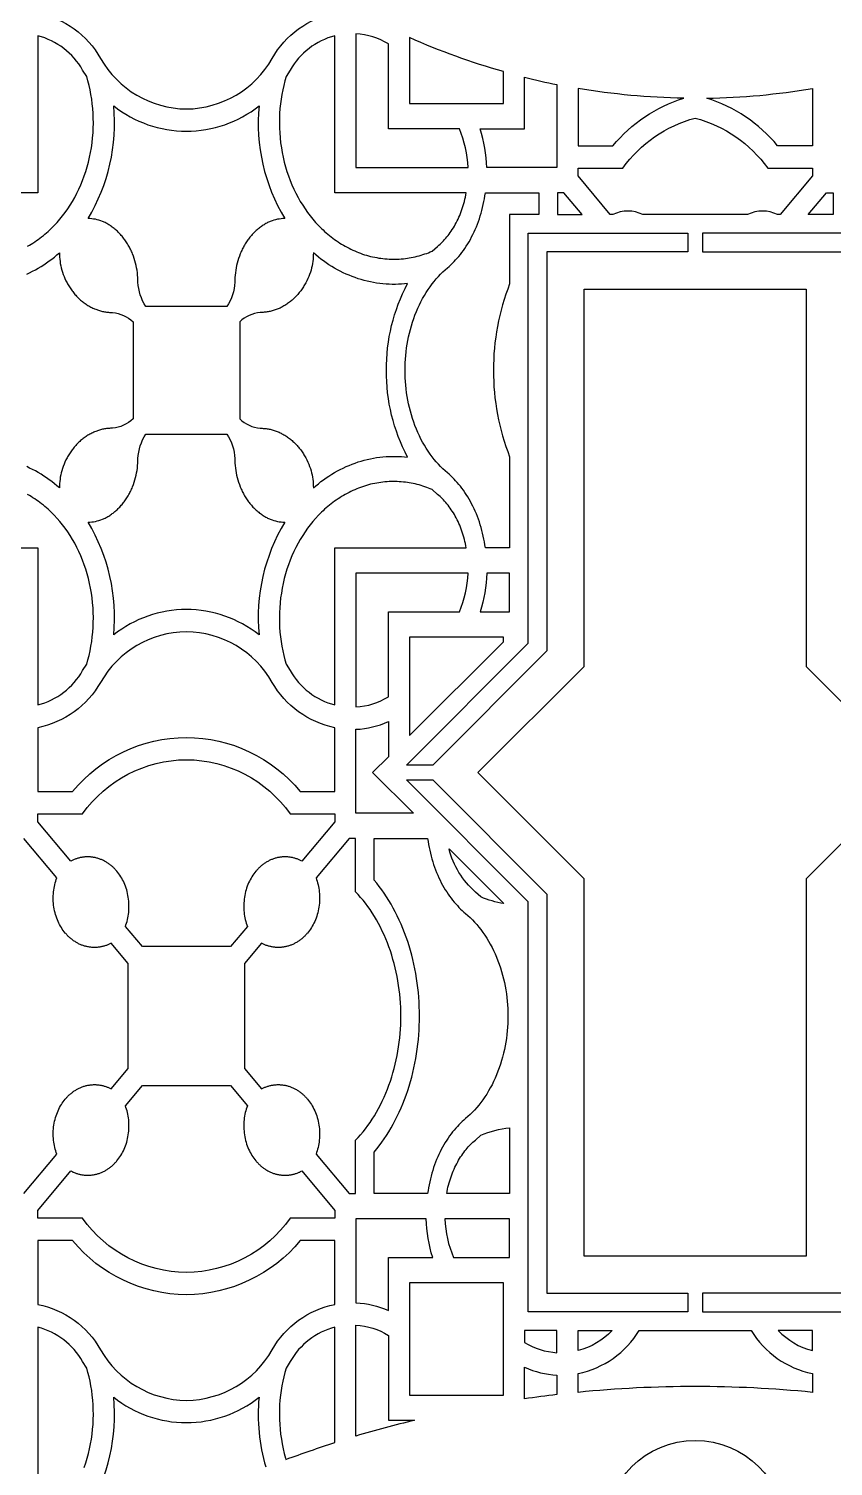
# Model space of a CAD drawing. Extents: x 59271 to 61367, y 41180 to 44085.
# Drawn here: x 59986.6 to 60211.1, y 43259.1 to 43660.1 of the extents above; entities that cross this region are included whole.
import ezdxf

# ---------------------------------------------------------------- set-up
doc = ezdxf.new("R2010")
doc.units = 0
doc.layers.get('0').update_dxf_attribs({"linetype": 'CONTINUOUS'})
doc.layers.add('LAYER_01', color=1, linetype='CONTINUOUS')

msp = doc.modelspace()

# ---------------------------------------------------------------- linework, layer by layer
for points in [[(60057.91, 43677.69, -0.183915), (60030.62, 43667.19, -0.222359), (59998.87, 43682.28), (59989.18, 43682.28), (59989.18, 43664.5, -0.215544), (60006.68, 43651.83, 0.26745), (60030.62, 43637.71, 0.26745), (60054.56, 43651.83, -0.215544), (60072.06, 43664.5), (60072.06, 43668.39, -0.021579)], [(60072.06, 43658.13, 0.200602), (60059.57, 43648.56), (60058.44, 43646.74), (60058.09, 43645.53), (60057.78, 43644.29), (60057.5, 43643.03), (60057.26, 43641.75), (60057.05, 43640.45), (60056.88, 43639.14), (60056.74, 43637.8), (60056.65, 43636.46), (60056.59, 43635.11), (60056.58, 43633.74), (60056.6, 43632.38), (60056.67, 43631.01), (60056.78, 43629.64), (60056.93, 43628.27), (60057.12, 43626.91), (60057.35, 43625.56), (60057.63, 43624.22), (60057.94, 43622.89), (60058.3, 43621.58), (60058.69, 43620.29), (60059.12, 43619.01), (60059.58, 43617.77), (60060.08, 43616.54), (60060.62, 43615.35), (60061.19, 43614.18), (60061.79, 43613.05), (60062.41, 43611.94), (60063.07, 43610.88), (60063.75, 43609.84), (60064.45, 43608.85), (60065.17, 43607.89), (60065.92, 43606.97), (60066.69, 43606.08), (60067.49, 43605.21), (60068.32, 43604.37), (60068.75, 43603.96), (60069.19, 43603.56), (60069.63, 43603.17), (60070.08, 43602.78), (60070.54, 43602.4), (60071, 43602.03), (60071.47, 43601.67), (60071.95, 43601.32), (60072.44, 43600.97), (60072.93, 43600.64), (60073.42, 43600.31), (60073.93, 43600), (60074.44, 43599.69), (60074.95, 43599.4), (60075.47, 43599.12), (60076, 43598.84), (60076.53, 43598.58), (60077.06, 43598.33), (60077.6, 43598.09), (60078.14, 43597.86), (60078.69, 43597.64), (60079.24, 43597.44), (60079.79, 43597.24), (60080.35, 43597.06), (60080.91, 43596.89), (60081.47, 43596.73), (60082.04, 43596.59), (60082.6, 43596.46), (60083.17, 43596.34), (60083.74, 43596.23), (60084.31, 43596.13), (60084.89, 43596.05), (60085.46, 43595.98), (60086.03, 43595.92), (60086.61, 43595.87), (60087.18, 43595.84), (60087.75, 43595.82), (60088.32, 43595.81), (60088.89, 43595.81), (60089.46, 43595.83), (60090.03, 43595.85), (60090.59, 43595.89), (60091.16, 43595.94), (60091.72, 43596.01), (60092.28, 43596.08), (60092.83, 43596.17), (60093.39, 43596.26), (60093.93, 43596.37), (60094.48, 43596.49), (60095.02, 43596.62), (60095.56, 43596.76), (60096.09, 43596.91), (60096.62, 43597.07), (60097.15, 43597.25), (60097.67, 43597.43), (60098.18, 43597.62), (60098.69, 43597.82), (60099.2, 43598.03), (60100.72, 43599.38), (60101.05, 43599.67), (60101.39, 43599.97), (60101.72, 43600.28), (60102.05, 43600.61), (60102.37, 43600.95), (60102.69, 43601.3), (60103.01, 43601.66), (60103.33, 43602.03), (60103.64, 43602.42), (60103.94, 43602.82), (60104.24, 43603.24), (60104.54, 43603.66), (60104.83, 43604.1), (60105.11, 43604.55), (60105.39, 43605.01), (60105.66, 43605.49), (60105.92, 43605.97), (60106.17, 43606.47), (60106.42, 43606.97), (60106.65, 43607.49), (60106.88, 43608.01), (60107.1, 43608.55), (60107.31, 43609.09), (60107.51, 43609.65), (60107.7, 43610.21), (60107.88, 43610.78), (60108.05, 43611.35), (60108.21, 43611.93), (60108.35, 43612.52), (60108.49, 43613.11), (60108.62, 43613.71), (60108.73, 43614.32), (60072.06, 43614.32)], [(60086.99, 43655.85, 0.123377), (60077.95, 43658.7), (60077.95, 43621.35), (60109.21, 43621.35, 0.090687), (60106.82, 43632.16), (60086.99, 43632.16)], [(60092.88, 43657.61), (60092.88, 43639.19), (60119.1, 43639.19), (60119.1, 43648.12, -0.035557)], [(60134.03, 43644.52), (60134.03, 43621.35), (60114.42, 43621.35, 0.067508), (60112.63, 43632.16), (60124.98, 43632.16), (60124.98, 43646.55, 0.011808)], [(60139.91, 43643.43), (60139.91, 43627.44), (60149.6, 43627.44, -0.14401), (60169.4, 43640.71, -0.037775)], [(60205.29, 43643.43), (60205.29, 43627.44), (60195.6, 43627.44, 0.14401), (60175.8, 43640.71, 0.037775)], [(60050.89, 43638.57, 0.159593), (60058.06, 43607.13, 0.091636), (60054.04, 43606.35), (60053.79, 43606.24), (60053.53, 43606.12), (60053.28, 43605.99), (60053.03, 43605.86), (60052.78, 43605.72), (60052.53, 43605.58), (60052.28, 43605.43), (60052.03, 43605.27), (60051.78, 43605.11), (60051.54, 43604.94), (60051.29, 43604.77), (60051.05, 43604.58), (60050.81, 43604.4), (60050.58, 43604.2), (60050.34, 43604), (60050.11, 43603.8), (60049.88, 43603.58), (60049.65, 43603.37), (60049.43, 43603.14), (60049.21, 43602.91), (60048.99, 43602.68), (60048.77, 43602.44), (60048.56, 43602.19), (60048.36, 43601.94), (60048.15, 43601.68), (60047.95, 43601.42), (60047.76, 43601.16), (60047.57, 43600.89), (60047.38, 43600.61), (60047.2, 43600.33), (60047.02, 43600.04), (60046.85, 43599.75), (60046.68, 43599.46), (60046.52, 43599.16), (60046.36, 43598.86), (60046.21, 43598.56), (60046.06, 43598.25), (60045.92, 43597.94), (60045.78, 43597.63), (60045.65, 43597.31), (60045.4, 43596.67), (60045.18, 43596.02), (60044.98, 43595.37), (60044.8, 43594.71), (60044.64, 43594.04), (60044.5, 43593.38), (60044.39, 43592.71), (60044.3, 43592.04), (60044.23, 43591.38), (60044.18, 43590.72), (60044.15, 43590.06), (60044.14, 43589.41, -0.12671), (60041.95, 43582.57), (60019.29, 43582.57, -0.12671), (60017.1, 43589.41), (60017.09, 43590.06), (60017.07, 43590.72), (60017.02, 43591.38), (60016.95, 43592.04), (60016.86, 43592.71), (60016.74, 43593.38), (60016.61, 43594.04), (60016.45, 43594.71), (60016.27, 43595.37), (60016.07, 43596.02), (60015.84, 43596.67), (60015.59, 43597.31), (60015.46, 43597.63), (60015.33, 43597.94), (60015.18, 43598.25), (60015.04, 43598.56), (60014.88, 43598.86), (60014.73, 43599.16), (60014.56, 43599.46), (60014.39, 43599.75), (60014.22, 43600.04), (60014.04, 43600.33), (60013.86, 43600.61), (60013.68, 43600.89), (60013.49, 43601.16), (60013.29, 43601.42), (60013.09, 43601.68), (60012.89, 43601.94), (60012.68, 43602.19), (60012.47, 43602.44), (60012.26, 43602.68), (60012.04, 43602.91), (60011.82, 43603.14), (60011.59, 43603.37), (60011.37, 43603.58), (60011.14, 43603.8), (60010.9, 43604), (60010.67, 43604.2), (60010.43, 43604.4), (60010.19, 43604.58), (60009.95, 43604.77), (60009.71, 43604.94), (60009.46, 43605.11), (60009.22, 43605.27), (60008.97, 43605.43), (60008.72, 43605.58), (60008.47, 43605.72), (60008.22, 43605.86), (60007.96, 43605.99), (60007.71, 43606.12), (60007.46, 43606.24), (60007.2, 43606.35, 0.091636), (60003.19, 43607.13, 0.159593), (60010.35, 43638.57, 0.16816), (60030.62, 43631.49, 0.16816)], [(60172.6, 43635.18, -0.173606), (60192.83, 43621.21), (60205.29, 43621.21), (60205.29, 43619.01), (60196.29, 43608.27), (60195.57, 43608.27, 0.224754), (60187.19, 43608.27), (60158.01, 43608.27, 0.224754), (60149.64, 43608.27), (60148.91, 43608.27), (60139.91, 43619.01), (60139.91, 43621.21), (60152.37, 43621.21, -0.173606)], [(60120.82, 43588.91, 0.094745), (60116.31, 43564.79, 0.094745), (60120.82, 43540.66), (60120.82, 43515.26), (60114.05, 43515.26), (60113.93, 43516.09), (60113.79, 43516.91), (60113.64, 43517.73), (60113.47, 43518.54), (60113.28, 43519.35), (60113.07, 43520.15), (60112.85, 43520.94), (60112.62, 43521.73), (60112.37, 43522.5), (60112.1, 43523.26), (60111.82, 43524.01), (60111.53, 43524.75), (60111.22, 43525.48), (60110.9, 43526.19), (60110.56, 43526.89), (60110.22, 43527.57), (60109.86, 43528.24), (60109.49, 43528.89), (60109.11, 43529.53), (60108.72, 43530.15), (60108.32, 43530.75), (60107.91, 43531.34), (60107.49, 43531.9), (60107.07, 43532.45), (60106.64, 43532.98), (60106.2, 43533.5), (60105.75, 43533.99), (60105.3, 43534.47), (60104.84, 43534.92), (60104.38, 43535.36), (60103.92, 43535.78), (60103.45, 43536.18), (60102.81, 43536.73), (60102.18, 43537.32), (60101.56, 43537.93), (60100.94, 43538.58), (60100.34, 43539.25), (60099.75, 43539.95), (60099.18, 43540.69), (60098.62, 43541.44), (60098.07, 43542.23), (60097.55, 43543.04), (60097.04, 43543.88), (60096.55, 43544.75), (60096.08, 43545.63), (60095.63, 43546.54), (60095.2, 43547.46), (60094.8, 43548.41), (60094.41, 43549.37), (60094.05, 43550.35), (60093.72, 43551.34), (60093.41, 43552.35), (60093.12, 43553.37), (60092.86, 43554.39), (60092.63, 43555.42), (60092.42, 43556.46), (60092.23, 43557.51), (60092.08, 43558.55), (60091.94, 43559.6), (60091.83, 43560.64), (60091.75, 43561.69), (60091.69, 43562.73), (60091.66, 43563.76), (60091.64, 43564.79), (60091.66, 43565.82), (60091.69, 43566.85), (60091.75, 43567.89), (60091.83, 43568.93), (60091.94, 43569.98), (60092.08, 43571.03), (60092.23, 43572.07), (60092.42, 43573.11), (60092.63, 43574.15), (60092.86, 43575.19), (60093.12, 43576.21), (60093.41, 43577.23), (60093.72, 43578.23), (60094.05, 43579.23), (60094.41, 43580.2), (60094.8, 43581.17), (60095.2, 43582.11), (60095.63, 43583.04), (60096.08, 43583.95), (60096.55, 43584.83), (60097.04, 43585.69), (60097.55, 43586.53), (60098.07, 43587.35), (60098.62, 43588.13), (60099.18, 43588.89), (60099.75, 43589.62), (60100.34, 43590.33), (60100.94, 43591), (60101.56, 43591.65), (60102.18, 43592.26), (60102.81, 43592.84), (60103.45, 43593.4), (60103.92, 43593.8), (60104.38, 43594.22), (60104.84, 43594.65), (60105.3, 43595.11), (60105.75, 43595.59), (60106.2, 43596.08), (60106.64, 43596.59), (60107.07, 43597.12), (60107.49, 43597.67), (60107.91, 43598.24), (60108.32, 43598.82), (60108.72, 43599.43), (60109.11, 43600.05), (60109.49, 43600.68), (60109.86, 43601.33), (60110.22, 43602), (60110.56, 43602.69), (60110.9, 43603.39), (60111.22, 43604.1), (60111.53, 43604.82), (60111.82, 43605.56), (60112.1, 43606.31), (60112.37, 43607.08), (60112.62, 43607.85), (60112.85, 43608.63), (60113.07, 43609.42), (60113.28, 43610.22), (60113.47, 43611.03), (60113.64, 43611.85), (60113.79, 43612.66), (60113.93, 43613.49), (60114.05, 43614.32), (60128.93, 43614.32), (60128.93, 43608.27), (60120.82, 43608.27)], [(60066.05, 43532), (60066.74, 43532.6), (60067.45, 43533.17), (60068.17, 43533.74), (60068.9, 43534.28), (60069.65, 43534.81), (60070.41, 43535.31), (60071.18, 43535.8), (60071.96, 43536.27), (60072.75, 43536.71), (60073.55, 43537.14), (60074.36, 43537.54), (60075.18, 43537.92), (60076.01, 43538.28), (60076.85, 43538.62), (60077.69, 43538.93), (60078.53, 43539.22), (60079.39, 43539.48), (60080.25, 43539.72), (60081.11, 43539.94), (60081.97, 43540.13), (60082.84, 43540.3), (60083.71, 43540.45), (60084.58, 43540.57), (60085.45, 43540.66), (60086.33, 43540.73), (60087.2, 43540.78), (60088.06, 43540.8), (60088.93, 43540.8), (60089.79, 43540.78), (60090.65, 43540.73), (60091.51, 43540.66), (60092.36, 43540.57, -0.124595), (60086.44, 43564.79, -0.124595), (60092.36, 43589.01), (60091.51, 43588.92), (60090.65, 43588.85), (60089.79, 43588.8), (60088.93, 43588.77), (60088.06, 43588.77), (60087.2, 43588.8), (60086.33, 43588.84), (60085.45, 43588.91), (60084.58, 43589.01), (60083.71, 43589.13), (60082.84, 43589.27), (60081.97, 43589.44), (60081.11, 43589.63), (60080.25, 43589.85), (60079.39, 43590.09), (60078.53, 43590.36), (60077.69, 43590.65), (60076.85, 43590.96), (60076.01, 43591.3), (60075.18, 43591.65), (60074.36, 43592.03), (60073.55, 43592.44), (60072.75, 43592.86), (60071.96, 43593.31), (60071.18, 43593.78), (60070.41, 43594.26), (60069.65, 43594.77), (60068.9, 43595.3), (60068.17, 43595.84), (60067.45, 43596.4), (60066.74, 43596.98), (60066.05, 43597.58, -0.065359), (60065.4, 43592.78), (60065.21, 43592.17), (60064.99, 43591.57), (60064.75, 43590.97), (60064.5, 43590.37), (60064.22, 43589.78), (60063.92, 43589.2), (60063.76, 43588.92), (60063.6, 43588.63), (60063.44, 43588.35), (60063.26, 43588.08), (60063.09, 43587.8), (60062.9, 43587.53), (60062.72, 43587.26), (60062.52, 43587), (60062.33, 43586.74), (60062.13, 43586.48), (60061.92, 43586.23), (60061.71, 43585.98), (60061.5, 43585.74), (60061.28, 43585.5), (60061.05, 43585.27), (60060.83, 43585.04), (60060.6, 43584.82), (60060.36, 43584.6), (60060.12, 43584.39), (60059.88, 43584.18), (60059.64, 43583.98), (60059.39, 43583.79), (60059.14, 43583.6), (60058.88, 43583.42), (60058.62, 43583.24), (60058.36, 43583.07), (60058.1, 43582.91), (60057.84, 43582.75), (60057.57, 43582.6), (60057.3, 43582.45), (60057.03, 43582.32), (60056.76, 43582.18), (60056.49, 43582.06), (60056.21, 43581.94), (60055.93, 43581.83), (60055.66, 43581.73), (60055.38, 43581.63), (60055.1, 43581.54), (60054.82, 43581.45), (60054.54, 43581.38), (60054.27, 43581.31), (60053.99, 43581.24), (60053.71, 43581.18), (60053.43, 43581.13), (60053.15, 43581.09), (60052.87, 43581.05), (60052.6, 43581.02), (60052.32, 43580.99), (60052.05, 43580.97), (60051.77, 43580.96), (60051.5, 43580.95), (60051.23, 43580.95, 0.165069), (60045.5, 43578.33), (60045.5, 43551.25, 0.165069), (60051.23, 43548.63), (60051.5, 43548.63), (60051.77, 43548.62), (60052.05, 43548.61), (60052.32, 43548.59), (60052.6, 43548.56), (60052.87, 43548.53), (60053.15, 43548.49), (60053.43, 43548.45), (60053.71, 43548.39), (60053.99, 43548.34), (60054.27, 43548.27), (60054.54, 43548.2), (60054.82, 43548.12), (60055.1, 43548.04), (60055.38, 43547.95), (60055.66, 43547.85), (60055.93, 43547.75), (60056.21, 43547.63), (60056.49, 43547.52), (60056.76, 43547.39), (60057.03, 43547.26), (60057.3, 43547.12), (60057.57, 43546.98), (60057.84, 43546.83), (60058.1, 43546.67), (60058.36, 43546.51), (60058.62, 43546.34), (60058.88, 43546.16), (60059.14, 43545.98), (60059.39, 43545.79), (60059.64, 43545.6), (60059.88, 43545.39), (60060.12, 43545.19), (60060.36, 43544.98), (60060.6, 43544.76), (60060.83, 43544.54), (60061.05, 43544.31), (60061.28, 43544.08), (60061.5, 43543.84), (60061.71, 43543.59), (60061.92, 43543.35), (60062.13, 43543.1), (60062.33, 43542.84), (60062.52, 43542.58), (60062.72, 43542.32), (60062.9, 43542.05), (60063.09, 43541.78), (60063.26, 43541.5), (60063.44, 43541.22), (60063.6, 43540.94), (60063.76, 43540.66), (60063.92, 43540.37), (60064.22, 43539.79), (60064.5, 43539.2), (60064.75, 43538.61), (60064.99, 43538.01), (60065.21, 43537.41), (60065.4, 43536.8, -0.065359)], [(60058.06, 43522.45, 0.159593), (60050.89, 43491.01, 0.16816), (60030.62, 43498.09, 0.16816), (60010.35, 43491.01, 0.159593), (60003.19, 43522.45, 0.091636), (60007.2, 43523.23), (60007.46, 43523.34), (60007.71, 43523.46), (60007.96, 43523.58), (60008.22, 43523.72), (60008.47, 43523.85), (60008.72, 43524), (60008.97, 43524.15), (60009.22, 43524.3), (60009.46, 43524.47), (60009.71, 43524.64), (60009.95, 43524.81), (60010.19, 43524.99), (60010.43, 43525.18), (60010.67, 43525.37), (60010.9, 43525.57), (60011.14, 43525.78), (60011.37, 43525.99), (60011.59, 43526.21), (60011.82, 43526.43), (60012.04, 43526.66), (60012.26, 43526.9), (60012.47, 43527.14), (60012.68, 43527.38), (60012.89, 43527.64), (60013.09, 43527.89), (60013.29, 43528.15), (60013.49, 43528.42), (60013.68, 43528.69), (60013.86, 43528.97), (60014.04, 43529.25), (60014.22, 43529.53), (60014.39, 43529.82), (60014.56, 43530.12), (60014.73, 43530.41), (60014.88, 43530.71), (60015.04, 43531.02), (60015.18, 43531.32), (60015.33, 43531.64), (60015.46, 43531.95), (60015.59, 43532.26), (60015.84, 43532.9), (60016.07, 43533.55), (60016.27, 43534.21), (60016.45, 43534.87), (60016.61, 43535.53), (60016.74, 43536.2), (60016.86, 43536.87), (60016.95, 43537.53), (60017.02, 43538.2), (60017.07, 43538.86), (60017.09, 43539.51), (60017.1, 43540.16, -0.12671), (60019.29, 43547.01), (60041.95, 43547.01, -0.12671), (60044.14, 43540.16), (60044.15, 43539.51), (60044.18, 43538.86), (60044.23, 43538.2), (60044.3, 43537.53), (60044.39, 43536.87), (60044.5, 43536.2), (60044.64, 43535.53), (60044.8, 43534.87), (60044.98, 43534.21), (60045.18, 43533.55), (60045.4, 43532.9), (60045.65, 43532.26), (60045.78, 43531.95), (60045.92, 43531.64), (60046.06, 43531.32), (60046.21, 43531.02), (60046.36, 43530.71), (60046.52, 43530.41), (60046.68, 43530.12), (60046.85, 43529.82), (60047.02, 43529.53), (60047.2, 43529.25), (60047.38, 43528.97), (60047.57, 43528.69), (60047.76, 43528.42), (60047.95, 43528.15), (60048.15, 43527.89), (60048.36, 43527.64), (60048.56, 43527.38), (60048.77, 43527.14), (60048.99, 43526.9), (60049.21, 43526.66), (60049.43, 43526.43), (60049.65, 43526.21), (60049.88, 43525.99), (60050.11, 43525.78), (60050.34, 43525.57), (60050.58, 43525.37), (60050.81, 43525.18), (60051.05, 43524.99), (60051.29, 43524.81), (60051.54, 43524.64), (60051.78, 43524.47), (60052.03, 43524.3), (60052.28, 43524.15), (60052.53, 43524), (60052.78, 43523.85), (60053.03, 43523.72), (60053.28, 43523.58), (60053.53, 43523.46), (60053.79, 43523.34), (60054.04, 43523.23, 0.091636)], [(60059.57, 43481.02, 0.200602), (60072.06, 43471.44), (60072.06, 43515.26), (60108.73, 43515.26), (60108.62, 43515.86), (60108.49, 43516.46), (60108.35, 43517.06), (60108.21, 43517.64), (60108.05, 43518.23), (60107.88, 43518.8), (60107.7, 43519.37), (60107.51, 43519.93), (60107.31, 43520.48), (60107.1, 43521.03), (60106.88, 43521.56), (60106.65, 43522.09), (60106.42, 43522.61), (60106.17, 43523.11), (60105.92, 43523.61), (60105.66, 43524.09), (60105.39, 43524.56), (60105.11, 43525.03), (60104.83, 43525.48), (60104.54, 43525.91), (60104.24, 43526.34), (60103.94, 43526.75), (60103.64, 43527.15), (60103.33, 43527.54), (60103.01, 43527.92), (60102.69, 43528.28), (60102.37, 43528.63), (60102.05, 43528.97), (60101.72, 43529.29), (60101.39, 43529.61), (60101.05, 43529.91), (60100.72, 43530.19), (60099.2, 43531.55), (60098.69, 43531.76), (60098.18, 43531.96), (60097.67, 43532.15), (60097.15, 43532.33), (60096.62, 43532.5), (60096.09, 43532.66), (60095.56, 43532.82), (60095.02, 43532.96), (60094.48, 43533.09), (60093.93, 43533.21), (60093.39, 43533.31), (60092.83, 43533.41), (60092.28, 43533.5), (60091.72, 43533.57), (60091.16, 43533.63), (60090.59, 43533.69), (60090.03, 43533.72), (60089.46, 43533.75), (60088.89, 43533.77), (60088.32, 43533.77), (60087.75, 43533.76), (60087.18, 43533.74), (60086.61, 43533.71), (60086.03, 43533.66), (60085.46, 43533.6), (60084.89, 43533.53), (60084.31, 43533.45), (60083.74, 43533.35), (60083.17, 43533.24), (60082.6, 43533.12), (60082.04, 43532.99), (60081.47, 43532.84), (60080.91, 43532.68), (60080.35, 43532.52), (60079.79, 43532.33), (60079.24, 43532.14), (60078.69, 43531.93), (60078.14, 43531.72), (60077.6, 43531.49), (60077.06, 43531.25), (60076.53, 43531), (60076, 43530.73), (60075.47, 43530.46), (60074.95, 43530.18), (60074.44, 43529.88), (60073.93, 43529.58), (60073.42, 43529.26), (60072.93, 43528.94), (60072.44, 43528.6), (60071.95, 43528.26), (60071.47, 43527.91), (60071, 43527.55), (60070.54, 43527.18), (60070.08, 43526.8), (60069.63, 43526.41), (60069.19, 43526.02), (60068.75, 43525.61), (60068.32, 43525.2), (60067.49, 43524.36), (60066.69, 43523.5), (60065.92, 43522.61), (60065.17, 43521.69), (60064.45, 43520.73), (60063.75, 43519.73), (60063.07, 43518.7), (60062.41, 43517.63), (60061.79, 43516.53), (60061.19, 43515.4), (60060.62, 43514.23), (60060.08, 43513.03), (60059.58, 43511.81), (60059.12, 43510.56), (60058.69, 43509.29), (60058.3, 43508), (60057.94, 43506.69), (60057.63, 43505.36), (60057.35, 43504.02), (60057.12, 43502.66), (60056.93, 43501.3), (60056.78, 43499.94), (60056.67, 43498.57), (60056.6, 43497.2), (60056.58, 43495.83), (60056.59, 43494.47), (60056.65, 43493.12), (60056.74, 43491.77), (60056.88, 43490.44), (60057.05, 43489.12), (60057.26, 43487.82), (60057.5, 43486.54), (60057.78, 43485.28), (60058.09, 43484.05), (60058.44, 43482.84)], [(60077.95, 43470.87, 0.123377), (60086.99, 43473.72), (60086.99, 43497.42), (60106.82, 43497.42, 0.090687), (60109.21, 43508.22), (60077.95, 43508.22)], [(60114.42, 43508.22, -0.067508), (60112.63, 43497.42), (60120.82, 43497.42), (60120.82, 43508.22)], [(60006.68, 43477.75, -0.215544), (59989.18, 43465.08), (59989.18, 43447.3), (59998.87, 43447.3, -0.222359), (60030.62, 43462.39, -0.222359), (60062.38, 43447.3), (60072.06, 43447.3), (60072.06, 43465.08, -0.215544), (60054.56, 43477.75, 0.26745), (60030.62, 43491.86, 0.26745)], [(60077.95, 43464.64, 0.093744), (60086.99, 43466.79), (60086.99, 43456.99), (60082.59, 43452.59), (60093.97, 43441.21), (60077.95, 43441.21)], [(60001.64, 43441.07, -0.240747), (60030.62, 43456.17, -0.240747), (60059.61, 43441.07), (60072.06, 43441.07), (60072.06, 43438.87), (60062.86, 43427.87), (60062.67, 43427.96), (60062.48, 43428.06), (60062.29, 43428.15), (60062.09, 43428.24), (60061.89, 43428.32), (60061.7, 43428.4), (60061.49, 43428.47), (60061.29, 43428.55), (60061.09, 43428.61), (60060.88, 43428.68), (60060.67, 43428.73), (60060.46, 43428.79), (60060.25, 43428.84), (60060.03, 43428.88), (60059.82, 43428.92), (60059.6, 43428.96), (60059.38, 43428.99), (60059.17, 43429.01), (60058.95, 43429.03), (60058.73, 43429.05), (60058.5, 43429.06), (60058.28, 43429.06), (60058.06, 43429.06), (60057.84, 43429.06), (60057.62, 43429.05), (60057.39, 43429.03), (60057.17, 43429.01), (60056.95, 43428.99), (60056.73, 43428.96), (60056.5, 43428.92), (60056.28, 43428.88), (60056.06, 43428.84), (60055.84, 43428.78), (60055.62, 43428.73), (60055.41, 43428.67), (60055.19, 43428.6), (60054.97, 43428.53), (60054.76, 43428.45), (60054.55, 43428.37), (60054.34, 43428.29), (60054.13, 43428.2), (60053.92, 43428.1), (60053.72, 43428), (60053.51, 43427.9), (60053.31, 43427.79), (60053.11, 43427.68), (60052.92, 43427.56), (60052.72, 43427.44), (60052.53, 43427.31), (60052.34, 43427.18), (60052.16, 43427.05), (60051.97, 43426.91), (60051.79, 43426.77), (60051.61, 43426.63), (60051.44, 43426.48), (60051.27, 43426.33), (60051.1, 43426.18), (60050.93, 43426.02), (60050.77, 43425.86), (60050.61, 43425.7), (60050.46, 43425.54), (60050.3, 43425.37), (60050.15, 43425.2), (60050.01, 43425.03), (60049.72, 43424.68), (60049.44, 43424.31), (60049.18, 43423.92), (60048.92, 43423.53), (60048.67, 43423.11), (60048.43, 43422.68), (60048.21, 43422.24), (60047.99, 43421.79), (60047.79, 43421.32), (60047.61, 43420.84), (60047.44, 43420.35), (60047.28, 43419.86), (60047.14, 43419.35), (60047.02, 43418.84), (60046.91, 43418.32), (60046.82, 43417.79), (60046.75, 43417.27), (60046.7, 43416.74), (60046.66, 43416.2), (60046.64, 43415.67), (60046.63, 43415.14), (60046.65, 43414.61), (60046.68, 43414.09), (60046.72, 43413.57), (60046.79, 43413.05), (60046.86, 43412.54), (60046.96, 43412.04), (60047.07, 43411.55), (60047.19, 43411.06), (60047.32, 43410.59), (60047.47, 43410.13), (60047.63, 43409.67), (60042.91, 43404.02), (60018.34, 43404.02), (60013.61, 43409.67), (60013.77, 43410.13), (60013.92, 43410.59), (60014.06, 43411.06), (60014.18, 43411.55), (60014.29, 43412.04), (60014.38, 43412.54), (60014.46, 43413.05), (60014.52, 43413.57), (60014.57, 43414.09), (60014.6, 43414.61), (60014.61, 43415.14), (60014.61, 43415.67), (60014.59, 43416.2), (60014.55, 43416.74), (60014.49, 43417.27), (60014.42, 43417.79), (60014.33, 43418.32), (60014.22, 43418.84), (60014.1, 43419.35), (60013.96, 43419.86), (60013.81, 43420.35), (60013.64, 43420.84), (60013.45, 43421.32), (60013.25, 43421.79), (60013.04, 43422.24), (60012.81, 43422.68), (60012.58, 43423.11), (60012.33, 43423.53), (60012.07, 43423.92), (60011.8, 43424.31), (60011.52, 43424.68), (60011.24, 43425.03), (60011.09, 43425.2), (60010.94, 43425.37), (60010.79, 43425.54), (60010.63, 43425.7), (60010.47, 43425.86), (60010.31, 43426.02), (60010.15, 43426.18), (60009.98, 43426.33), (60009.81, 43426.48), (60009.63, 43426.63), (60009.45, 43426.77), (60009.27, 43426.91), (60009.09, 43427.05), (60008.9, 43427.18), (60008.71, 43427.31), (60008.52, 43427.44), (60008.33, 43427.56), (60008.13, 43427.68), (60007.93, 43427.79), (60007.73, 43427.9), (60007.53, 43428), (60007.32, 43428.1), (60007.12, 43428.2), (60006.91, 43428.29), (60006.7, 43428.37), (60006.48, 43428.45), (60006.27, 43428.53), (60006.05, 43428.6), (60005.84, 43428.67), (60005.62, 43428.73), (60005.4, 43428.78), (60005.18, 43428.84), (60004.96, 43428.88), (60004.74, 43428.92), (60004.52, 43428.96), (60004.3, 43428.99), (60004.07, 43429.01), (60003.85, 43429.03), (60003.63, 43429.05), (60003.41, 43429.06), (60003.18, 43429.06), (60002.96, 43429.06), (60002.74, 43429.06), (60002.52, 43429.05), (60002.3, 43429.03), (60002.08, 43429.01), (60001.86, 43428.99), (60001.64, 43428.96), (60001.43, 43428.92), (60001.21, 43428.88), (60001, 43428.84), (60000.79, 43428.79), (60000.58, 43428.73), (60000.37, 43428.68), (60000.16, 43428.61), (59999.95, 43428.55), (59999.75, 43428.47), (59999.55, 43428.4), (59999.35, 43428.32), (59999.15, 43428.24), (59998.96, 43428.15), (59998.77, 43428.06), (59998.58, 43427.96), (59998.39, 43427.87), (59989.18, 43438.87), (59989.18, 43441.07)], [(60119.16, 43416.02, -0.060194), (60112.78, 43417.89), (60111.26, 43419.24, -0.150454), (60103.92, 43431.26)], [(60059.61, 43328.22, -0.240747), (60030.62, 43313.13, -0.240747), (60001.64, 43328.22), (59989.18, 43328.22), (59989.18, 43330.42), (59998.39, 43341.43), (59998.58, 43341.33), (59998.77, 43341.24), (59998.96, 43341.14), (59999.15, 43341.06), (59999.35, 43340.97), (59999.55, 43340.9), (59999.75, 43340.82), (59999.95, 43340.75), (60000.16, 43340.68), (60000.37, 43340.62), (60000.58, 43340.56), (60000.79, 43340.51), (60001, 43340.46), (60001.21, 43340.41), (60001.43, 43340.37), (60001.64, 43340.34), (60001.86, 43340.31), (60002.08, 43340.28), (60002.3, 43340.26), (60002.52, 43340.25), (60002.74, 43340.24), (60002.96, 43340.23), (60003.18, 43340.23), (60003.41, 43340.23), (60003.63, 43340.24), (60003.85, 43340.26), (60004.07, 43340.28), (60004.3, 43340.31), (60004.52, 43340.34), (60004.74, 43340.37), (60004.96, 43340.41), (60005.18, 43340.46), (60005.4, 43340.51), (60005.62, 43340.57), (60005.84, 43340.63), (60006.05, 43340.69), (60006.27, 43340.76), (60006.48, 43340.84), (60006.7, 43340.92), (60006.91, 43341.01), (60007.12, 43341.1), (60007.32, 43341.19), (60007.53, 43341.29), (60007.73, 43341.4), (60007.93, 43341.51), (60008.13, 43341.62), (60008.33, 43341.74), (60008.52, 43341.86), (60008.71, 43341.98), (60008.9, 43342.11), (60009.09, 43342.24), (60009.27, 43342.38), (60009.45, 43342.52), (60009.63, 43342.66), (60009.81, 43342.81), (60009.98, 43342.96), (60010.15, 43343.11), (60010.31, 43343.27), (60010.47, 43343.43), (60010.63, 43343.59), (60010.79, 43343.76), (60010.94, 43343.92), (60011.09, 43344.09), (60011.24, 43344.26), (60011.52, 43344.62), (60011.8, 43344.99), (60012.07, 43345.37), (60012.33, 43345.77), (60012.58, 43346.18), (60012.81, 43346.61), (60013.04, 43347.05), (60013.25, 43347.51), (60013.45, 43347.97), (60013.64, 43348.45), (60013.81, 43348.94), (60013.96, 43349.44), (60014.1, 43349.94), (60014.22, 43350.46), (60014.33, 43350.98), (60014.42, 43351.5), (60014.49, 43352.03), (60014.55, 43352.56), (60014.59, 43353.09), (60014.61, 43353.62), (60014.61, 43354.15), (60014.6, 43354.68), (60014.57, 43355.21), (60014.52, 43355.73), (60014.46, 43356.24), (60014.38, 43356.75), (60014.29, 43357.26), (60014.18, 43357.75), (60014.06, 43358.23), (60013.92, 43358.71), (60013.77, 43359.17), (60013.61, 43359.62), (60018.34, 43365.27), (60042.91, 43365.27), (60047.63, 43359.62), (60047.47, 43359.17), (60047.32, 43358.71), (60047.19, 43358.23), (60047.07, 43357.75), (60046.96, 43357.26), (60046.86, 43356.75), (60046.79, 43356.24), (60046.72, 43355.73), (60046.68, 43355.21), (60046.65, 43354.68), (60046.63, 43354.15), (60046.64, 43353.62), (60046.66, 43353.09), (60046.7, 43352.56), (60046.75, 43352.03), (60046.82, 43351.5), (60046.91, 43350.98), (60047.02, 43350.46), (60047.14, 43349.94), (60047.28, 43349.44), (60047.44, 43348.94), (60047.61, 43348.45), (60047.79, 43347.97), (60047.99, 43347.51), (60048.21, 43347.05), (60048.43, 43346.61), (60048.67, 43346.18), (60048.92, 43345.77), (60049.18, 43345.37), (60049.44, 43344.99), (60049.72, 43344.62), (60050.01, 43344.26), (60050.15, 43344.09), (60050.3, 43343.92), (60050.46, 43343.76), (60050.61, 43343.59), (60050.77, 43343.43), (60050.93, 43343.27), (60051.1, 43343.11), (60051.27, 43342.96), (60051.44, 43342.81), (60051.61, 43342.66), (60051.79, 43342.52), (60051.97, 43342.38), (60052.16, 43342.24), (60052.34, 43342.11), (60052.53, 43341.98), (60052.72, 43341.86), (60052.92, 43341.74), (60053.11, 43341.62), (60053.31, 43341.51), (60053.51, 43341.4), (60053.72, 43341.29), (60053.92, 43341.19), (60054.13, 43341.1), (60054.34, 43341.01), (60054.55, 43340.92), (60054.76, 43340.84), (60054.97, 43340.76), (60055.19, 43340.69), (60055.41, 43340.63), (60055.62, 43340.57), (60055.84, 43340.51), (60056.06, 43340.46), (60056.28, 43340.41), (60056.5, 43340.37), (60056.73, 43340.34), (60056.95, 43340.31), (60057.17, 43340.28), (60057.39, 43340.26), (60057.62, 43340.24), (60057.84, 43340.23), (60058.06, 43340.23), (60058.28, 43340.23), (60058.5, 43340.24), (60058.73, 43340.25), (60058.95, 43340.26), (60059.17, 43340.28), (60059.38, 43340.31), (60059.6, 43340.34), (60059.82, 43340.37), (60060.03, 43340.41), (60060.25, 43340.46), (60060.46, 43340.51), (60060.67, 43340.56), (60060.88, 43340.62), (60061.09, 43340.68), (60061.29, 43340.75), (60061.49, 43340.82), (60061.7, 43340.9), (60061.89, 43340.97), (60062.09, 43341.06), (60062.29, 43341.14), (60062.48, 43341.24), (60062.67, 43341.33), (60062.86, 43341.43), (60072.06, 43330.42), (60072.06, 43328.22)], [(60112.78, 43351.41, -0.075942), (60120.82, 43353.49), (60120.82, 43335.12), (60103.25, 43335.12), (60103.36, 43335.72), (60103.49, 43336.32), (60103.62, 43336.91), (60103.77, 43337.5), (60103.93, 43338.08), (60104.1, 43338.66), (60104.28, 43339.23), (60104.47, 43339.79), (60104.67, 43340.34), (60104.88, 43340.89), (60105.1, 43341.42), (60105.33, 43341.95), (60105.56, 43342.46), (60105.81, 43342.97), (60106.06, 43343.46), (60106.32, 43343.95), (60106.59, 43344.42), (60106.87, 43344.88), (60107.15, 43345.33), (60107.44, 43345.77), (60107.73, 43346.2), (60108.04, 43346.61), (60108.34, 43347.01), (60108.65, 43347.4), (60108.97, 43347.78), (60109.28, 43348.14), (60109.61, 43348.49), (60109.93, 43348.83), (60110.26, 43349.15), (60110.59, 43349.46), (60110.93, 43349.76), (60111.26, 43350.05)], [(60077.95, 43304.65, -0.093744), (60086.99, 43302.51), (60086.99, 43317.28), (60099.35, 43317.28, -0.067508), (60097.56, 43328.08), (60077.95, 43328.08)], [(60102.77, 43328.08, 0.090687), (60105.16, 43317.28), (60120.82, 43317.28), (60120.82, 43328.08)], [(60054.56, 43291.55, -0.215544), (60072.06, 43304.21), (60072.06, 43322), (60062.38, 43322, -0.222359), (60030.62, 43306.91, -0.222359), (59998.87, 43322), (59989.18, 43322), (59989.18, 43304.21, -0.215544), (60006.68, 43291.55, 0.26745), (60030.62, 43277.43, 0.26745)], [(60072.06, 43265.65), (60072.06, 43297.85, 0.200602), (60059.57, 43288.28), (60058.44, 43286.46), (60058.09, 43285.25), (60057.78, 43284.01), (60057.5, 43282.75), (60057.26, 43281.47), (60057.05, 43280.17), (60056.88, 43278.85), (60056.74, 43277.52), (60056.65, 43276.18), (60056.59, 43274.82), (60056.58, 43273.46), (60056.6, 43272.1), (60056.67, 43270.73), (60056.78, 43269.36), (60056.93, 43267.99), (60057.12, 43266.63), (60057.35, 43265.28), (60057.63, 43263.94), (60057.94, 43262.61), (60058.3, 43261.3), (60058.4, 43260.96, -0.010912)], [(60077.95, 43267.47), (60077.95, 43298.42, -0.123377), (60086.99, 43295.57), (60086.99, 43271.88), (60094.24, 43271.88, 0.01274)], [(60124.98, 43293.58, 0.123377), (60134.03, 43290.73), (60134.03, 43296.91), (60124.98, 43296.91)], [(60139.91, 43279.67), (60139.91, 43284.94, 0.20794), (60157, 43296.91), (60188.21, 43296.91, 0.20794), (60205.29, 43284.94), (60205.29, 43279.67, 0.049481)], [(60149.42, 43296.91, -0.140546), (60139.91, 43291.3), (60139.91, 43296.91)], [(60195.78, 43296.91, 0.140546), (60205.29, 43291.3), (60205.29, 43296.91)], [(60124.98, 43277.84), (60124.98, 43286.65, 0.093744), (60134.03, 43284.5), (60134.03, 43279.03, 0.006886)]]:
    msp.add_lwpolyline(points, format="xyb", close=True)
for points in [[(59986.29, 43599.4), (59986.81, 43599.69), (59987.32, 43600), (59987.82, 43600.31), (59988.32, 43600.64), (59988.81, 43600.97), (59989.29, 43601.32), (59989.77, 43601.67), (59990.24, 43602.03), (59990.71, 43602.4), (59991.16, 43602.78), (59991.62, 43603.17), (59992.06, 43603.56), (59992.49, 43603.96), (59992.92, 43604.37), (59993.76, 43605.21), (59994.56, 43606.08), (59995.33, 43606.97), (59996.07, 43607.89), (59996.8, 43608.85), (59997.5, 43609.84), (59998.18, 43610.88), (59998.83, 43611.94), (59999.46, 43613.05), (60000.06, 43614.18), (60000.63, 43615.35), (60001.16, 43616.54), (60001.66, 43617.77), (60002.13, 43619.01), (60002.56, 43620.29), (60002.95, 43621.58), (60003.3, 43622.89), (60003.62, 43624.22), (60003.89, 43625.56), (60004.12, 43626.91), (60004.32, 43628.27), (60004.47, 43629.64), (60004.57, 43631.01), (60004.64, 43632.38), (60004.67, 43633.74), (60004.65, 43635.11), (60004.6, 43636.46), (60004.5, 43637.8), (60004.37, 43639.14), (60004.2, 43640.45), (60003.99, 43641.75), (60003.74, 43643.03), (60003.46, 43644.29), (60003.15, 43645.53), (60002.81, 43646.74), (60001.67, 43648.56, 0.200602), (59989.18, 43658.13), (59989.18, 43614.32), (59952.51, 43614.32)], [(59986.06, 43591.65), (59986.88, 43592.03), (59987.69, 43592.44), (59988.49, 43592.86), (59989.29, 43593.31), (59990.07, 43593.78), (59990.84, 43594.26), (59991.6, 43594.77), (59992.34, 43595.3), (59993.07, 43595.84), (59993.8, 43596.4), (59994.5, 43596.98), (59995.19, 43597.58, 0.065359), (59995.84, 43592.78), (59996.04, 43592.17), (59996.25, 43591.57), (59996.49, 43590.97), (59996.75, 43590.37), (59997.02, 43589.78), (59997.32, 43589.2), (59997.48, 43588.92), (59997.64, 43588.63), (59997.81, 43588.35), (59997.98, 43588.08), (59998.16, 43587.8), (59998.34, 43587.53), (59998.53, 43587.26), (59998.72, 43587), (59998.92, 43586.74), (59999.12, 43586.48), (59999.32, 43586.23), (59999.53, 43585.98), (59999.75, 43585.74), (59999.97, 43585.5), (60000.19, 43585.27), (60000.42, 43585.04), (60000.65, 43584.82), (60000.88, 43584.6), (60001.12, 43584.39), (60001.36, 43584.18), (60001.61, 43583.98), (60001.86, 43583.79), (60002.11, 43583.6), (60002.36, 43583.42), (60002.62, 43583.24), (60002.88, 43583.07), (60003.14, 43582.91), (60003.41, 43582.75), (60003.67, 43582.6), (60003.94, 43582.45), (60004.21, 43582.32), (60004.49, 43582.18), (60004.76, 43582.06), (60005.03, 43581.94), (60005.31, 43581.83), (60005.59, 43581.73), (60005.86, 43581.63), (60006.14, 43581.54), (60006.42, 43581.45), (60006.7, 43581.38), (60006.98, 43581.31), (60007.26, 43581.24), (60007.54, 43581.18), (60007.82, 43581.13), (60008.09, 43581.09), (60008.37, 43581.05), (60008.65, 43581.02), (60008.92, 43580.99), (60009.2, 43580.97), (60009.47, 43580.96), (60009.75, 43580.95), (60010.02, 43580.95, -0.165069), (60015.74, 43578.33), (60015.74, 43551.25, -0.165069), (60010.02, 43548.63), (60009.75, 43548.63), (60009.47, 43548.62), (60009.2, 43548.61), (60008.92, 43548.59), (60008.65, 43548.56), (60008.37, 43548.53), (60008.09, 43548.49), (60007.82, 43548.45), (60007.54, 43548.39), (60007.26, 43548.34), (60006.98, 43548.27), (60006.7, 43548.2), (60006.42, 43548.12), (60006.14, 43548.04), (60005.86, 43547.95), (60005.59, 43547.85), (60005.31, 43547.75), (60005.03, 43547.63), (60004.76, 43547.52), (60004.49, 43547.39), (60004.21, 43547.26), (60003.94, 43547.12), (60003.67, 43546.98), (60003.41, 43546.83), (60003.14, 43546.67), (60002.88, 43546.51), (60002.62, 43546.34), (60002.36, 43546.16), (60002.11, 43545.98), (60001.86, 43545.79), (60001.61, 43545.6), (60001.36, 43545.39), (60001.12, 43545.19), (60000.88, 43544.98), (60000.65, 43544.76), (60000.42, 43544.54), (60000.19, 43544.31), (59999.97, 43544.08), (59999.75, 43543.84), (59999.53, 43543.59), (59999.32, 43543.35), (59999.12, 43543.1), (59998.92, 43542.84), (59998.72, 43542.58), (59998.53, 43542.32), (59998.34, 43542.05), (59998.16, 43541.78), (59997.98, 43541.5), (59997.81, 43541.22), (59997.64, 43540.94), (59997.48, 43540.66), (59997.32, 43540.37), (59997.02, 43539.79), (59996.75, 43539.2), (59996.49, 43538.61), (59996.25, 43538.01), (59996.04, 43537.41), (59995.84, 43536.8, 0.065359), (59995.19, 43532), (59994.5, 43532.6), (59993.8, 43533.17), (59993.07, 43533.74), (59992.34, 43534.28), (59991.6, 43534.81), (59990.84, 43535.31), (59990.07, 43535.8), (59989.29, 43536.27), (59988.49, 43536.71), (59987.69, 43537.14), (59986.88, 43537.54), (59986.06, 43537.92)], [(59952.51, 43515.26), (59989.18, 43515.26), (59989.18, 43471.44, 0.200602), (60001.67, 43481.02), (60002.81, 43482.84), (60003.15, 43484.05), (60003.46, 43485.28), (60003.74, 43486.54), (60003.99, 43487.82), (60004.2, 43489.12), (60004.37, 43490.44), (60004.5, 43491.77), (60004.6, 43493.12), (60004.65, 43494.47), (60004.67, 43495.83), (60004.64, 43497.2), (60004.57, 43498.57), (60004.47, 43499.94), (60004.32, 43501.3), (60004.12, 43502.66), (60003.89, 43504.02), (60003.62, 43505.36), (60003.3, 43506.69), (60002.95, 43508), (60002.56, 43509.29), (60002.13, 43510.56), (60001.66, 43511.81), (60001.16, 43513.03), (60000.63, 43514.23), (60000.06, 43515.4), (59999.46, 43516.53), (59998.83, 43517.63), (59998.18, 43518.7), (59997.5, 43519.73), (59996.8, 43520.73), (59996.07, 43521.69), (59995.33, 43522.61), (59994.56, 43523.5), (59993.76, 43524.36), (59992.92, 43525.2), (59992.49, 43525.61), (59992.06, 43526.02), (59991.62, 43526.41), (59991.16, 43526.8), (59990.71, 43527.18), (59990.24, 43527.55), (59989.77, 43527.91), (59989.29, 43528.26), (59988.81, 43528.6), (59988.32, 43528.94), (59987.82, 43529.26), (59987.32, 43529.58), (59986.81, 43529.88), (59986.29, 43530.18)], [(60002.13, 43258.73), (60002.56, 43260), (60002.95, 43261.3), (60003.3, 43262.61), (60003.62, 43263.94), (60003.89, 43265.28), (60004.12, 43266.63), (60004.32, 43267.99), (60004.47, 43269.36), (60004.57, 43270.73), (60004.64, 43272.1), (60004.67, 43273.46), (60004.65, 43274.82), (60004.6, 43276.18), (60004.5, 43277.52), (60004.37, 43278.85), (60004.2, 43280.17), (60003.99, 43281.47), (60003.74, 43282.75), (60003.46, 43284.01), (60003.15, 43285.25), (60002.81, 43286.46), (60001.67, 43288.28, 0.200602), (59989.18, 43297.85), (59989.18, 43254.03)], [(60003.19, 43246.85, 0.159593), (60010.35, 43278.29, 0.16816), (60030.62, 43271.21, 0.16816), (60050.89, 43278.29, 0.095121), (60052.79, 43258.85, 0.032626)]]:
    msp.add_lwpolyline(points, format="xyb")
for points in [[(60141.05, 43608.27), (60135.98, 43614.32), (60134.14, 43614.32), (60134.14, 43608.27)], [(60204.16, 43608.27), (60209.22, 43614.32), (60211.06, 43614.32), (60211.06, 43608.27)], [(60099.37, 43454.67), (60092.02, 43454.67), (60126.02, 43488.67), (60126.02, 43603.07), (60170.52, 43603.07), (60170.52, 43597.87), (60131.22, 43597.87), (60131.22, 43486.51)], [(60245.83, 43454.67), (60253.18, 43454.67), (60219.18, 43488.67), (60219.18, 43603.07), (60174.68, 43603.07), (60174.68, 43597.87), (60213.99, 43597.87), (60213.99, 43486.51)], [(60172.6, 43587.48), (60203.59, 43587.48), (60203.59, 43482.21), (60233.21, 43452.59), (60203.59, 43422.97), (60203.59, 43317.7), (60141.61, 43317.7), (60141.61, 43422.97), (60111.99, 43452.59), (60141.61, 43482.21), (60141.61, 43587.48)], [(60119.1, 43489.09), (60119.1, 43490.38), (60092.88, 43490.38), (60092.88, 43462.88)], [(60092.02, 43450.51), (60099.37, 43450.51), (60131.22, 43418.66), (60131.22, 43307.3), (60170.52, 43307.3), (60170.52, 43302.11), (60126.02, 43302.11), (60126.02, 43416.51)], [(60253.18, 43450.51), (60245.83, 43450.51), (60213.99, 43418.66), (60213.99, 43307.3), (60174.68, 43307.3), (60174.68, 43302.11), (60219.18, 43302.11), (60219.18, 43416.51)], [(60077.84, 43350.01), (60078.54, 43350.76), (60079.23, 43351.54), (60079.91, 43352.35), (60080.57, 43353.19), (60081.22, 43354.07), (60081.86, 43354.97), (60082.48, 43355.89), (60083.08, 43356.85), (60083.66, 43357.83), (60084.22, 43358.84), (60084.76, 43359.87), (60085.28, 43360.92), (60085.78, 43362), (60086.26, 43363.09), (60086.71, 43364.21), (60087.14, 43365.34), (60087.54, 43366.49), (60087.92, 43367.65), (60088.27, 43368.83), (60088.6, 43370.02), (60088.9, 43371.22), (60089.18, 43372.43), (60089.42, 43373.64), (60089.65, 43374.86), (60089.84, 43376.09), (60090.01, 43377.32), (60090.15, 43378.55), (60090.26, 43379.77), (60090.35, 43381), (60090.42, 43382.22), (60090.45, 43383.44), (60090.47, 43384.65), (60090.45, 43385.86), (60090.42, 43387.07), (60090.35, 43388.3), (60090.26, 43389.52), (60090.15, 43390.75), (60090.01, 43391.98), (60089.84, 43393.21), (60089.65, 43394.43), (60089.42, 43395.65), (60089.18, 43396.87), (60088.9, 43398.08), (60088.6, 43399.27), (60088.27, 43400.46), (60087.92, 43401.64), (60087.54, 43402.81), (60087.14, 43403.95), (60086.71, 43405.09), (60086.26, 43406.2), (60085.78, 43407.3), (60085.28, 43408.37), (60084.76, 43409.43), (60084.22, 43410.46), (60083.66, 43411.46), (60083.08, 43412.45), (60082.48, 43413.4), (60081.86, 43414.33), (60081.22, 43415.23), (60080.57, 43416.1), (60079.91, 43416.94), (60079.23, 43417.75), (60078.54, 43418.54), (60077.84, 43419.29), (60077.84, 43434.17), (60076, 43434.17), (60066.79, 43423.17), (60066.95, 43422.72), (60067.1, 43422.26), (60067.23, 43421.78), (60067.35, 43421.3), (60067.46, 43420.81), (60067.56, 43420.3), (60067.64, 43419.8), (60067.7, 43419.28), (60067.74, 43418.76), (60067.78, 43418.23), (60067.79, 43417.7), (60067.78, 43417.17), (60067.76, 43416.64), (60067.73, 43416.11), (60067.67, 43415.58), (60067.6, 43415.05), (60067.51, 43414.53), (60067.4, 43414.01), (60067.28, 43413.49), (60067.14, 43412.99), (60066.98, 43412.49), (60066.81, 43412), (60066.63, 43411.53), (60066.43, 43411.06), (60066.22, 43410.6), (60065.99, 43410.16), (60065.75, 43409.73), (60065.5, 43409.32), (60065.24, 43408.92), (60064.98, 43408.54), (60064.7, 43408.17), (60064.41, 43407.81), (60064.27, 43407.64), (60064.12, 43407.47), (60063.97, 43407.31), (60063.81, 43407.14), (60063.65, 43406.98), (60063.49, 43406.82), (60063.32, 43406.66), (60063.15, 43406.51), (60062.98, 43406.36), (60062.81, 43406.21), (60062.63, 43406.07), (60062.45, 43405.93), (60062.27, 43405.79), (60062.08, 43405.66), (60061.89, 43405.53), (60061.7, 43405.41), (60061.51, 43405.29), (60061.31, 43405.17), (60061.11, 43405.06), (60060.91, 43404.95), (60060.71, 43404.84), (60060.5, 43404.74), (60060.29, 43404.65), (60060.08, 43404.56), (60059.87, 43404.47), (60059.66, 43404.39), (60059.45, 43404.32), (60059.23, 43404.24), (60059.01, 43404.18), (60058.8, 43404.12), (60058.58, 43404.06), (60058.36, 43404.01), (60058.14, 43403.96), (60057.92, 43403.92), (60057.69, 43403.89), (60057.47, 43403.86), (60057.25, 43403.83), (60057.03, 43403.81), (60056.8, 43403.8), (60056.58, 43403.79), (60056.36, 43403.78), (60056.14, 43403.78), (60055.92, 43403.79), (60055.7, 43403.8), (60055.48, 43403.81), (60055.26, 43403.83), (60055.04, 43403.86), (60054.82, 43403.89), (60054.6, 43403.92), (60054.39, 43403.96), (60054.17, 43404.01), (60053.96, 43404.06), (60053.75, 43404.11), (60053.54, 43404.17), (60053.34, 43404.23), (60053.13, 43404.3), (60052.93, 43404.37), (60052.73, 43404.45), (60052.53, 43404.53), (60052.33, 43404.61), (60052.13, 43404.7), (60051.94, 43404.79), (60051.75, 43404.88), (60051.56, 43404.98), (60046.84, 43399.33), (60046.84, 43369.97), (60051.56, 43364.32), (60051.75, 43364.41), (60051.94, 43364.51), (60052.13, 43364.6), (60052.33, 43364.69), (60052.53, 43364.77), (60052.73, 43364.85), (60052.93, 43364.92), (60053.13, 43365), (60053.34, 43365.06), (60053.54, 43365.12), (60053.75, 43365.18), (60053.96, 43365.24), (60054.17, 43365.29), (60054.39, 43365.33), (60054.6, 43365.37), (60054.82, 43365.41), (60055.04, 43365.44), (60055.26, 43365.46), (60055.48, 43365.48), (60055.7, 43365.5), (60055.92, 43365.51), (60056.14, 43365.51), (60056.36, 43365.51), (60056.58, 43365.51), (60056.8, 43365.5), (60057.03, 43365.48), (60057.25, 43365.46), (60057.47, 43365.44), (60057.69, 43365.41), (60057.92, 43365.37), (60058.14, 43365.33), (60058.36, 43365.29), (60058.58, 43365.23), (60058.8, 43365.18), (60059.01, 43365.12), (60059.23, 43365.05), (60059.45, 43364.98), (60059.66, 43364.9), (60059.87, 43364.82), (60060.08, 43364.74), (60060.29, 43364.65), (60060.5, 43364.55), (60060.71, 43364.45), (60060.91, 43364.35), (60061.11, 43364.24), (60061.31, 43364.13), (60061.51, 43364.01), (60061.7, 43363.89), (60061.89, 43363.76), (60062.08, 43363.63), (60062.27, 43363.5), (60062.45, 43363.36), (60062.63, 43363.22), (60062.81, 43363.08), (60062.98, 43362.93), (60063.15, 43362.78), (60063.32, 43362.63), (60063.49, 43362.47), (60063.65, 43362.31), (60063.81, 43362.15), (60063.97, 43361.99), (60064.12, 43361.82), (60064.27, 43361.65), (60064.41, 43361.48), (60064.7, 43361.13), (60064.98, 43360.76), (60065.24, 43360.37), (60065.5, 43359.98), (60065.75, 43359.56), (60065.99, 43359.13), (60066.22, 43358.69), (60066.43, 43358.24), (60066.63, 43357.77), (60066.81, 43357.29), (60066.98, 43356.8), (60067.14, 43356.31), (60067.28, 43355.8), (60067.4, 43355.29), (60067.51, 43354.77), (60067.6, 43354.24), (60067.67, 43353.72), (60067.73, 43353.18), (60067.76, 43352.65), (60067.78, 43352.12), (60067.79, 43351.59), (60067.78, 43351.06), (60067.74, 43350.54), (60067.7, 43350.01), (60067.64, 43349.5), (60067.56, 43348.99), (60067.46, 43348.49), (60067.35, 43348), (60067.23, 43347.51), (60067.1, 43347.04), (60066.95, 43346.58), (60066.79, 43346.12), (60076, 43335.12), (60077.84, 43335.12)], [(60108.53, 43356.04), (60108.06, 43355.64), (60107.59, 43355.22), (60107.13, 43354.78), (60106.68, 43354.32), (60106.23, 43353.85), (60105.78, 43353.36), (60105.34, 43352.84), (60104.91, 43352.31), (60104.49, 43351.76), (60104.07, 43351.2), (60103.66, 43350.61), (60103.26, 43350.01), (60102.87, 43349.39), (60102.49, 43348.75), (60102.12, 43348.1), (60101.76, 43347.43), (60101.41, 43346.75), (60101.08, 43346.05), (60100.76, 43345.34), (60100.45, 43344.61), (60100.16, 43343.87), (60099.88, 43343.12), (60099.61, 43342.36), (60099.36, 43341.59), (60099.13, 43340.8), (60098.91, 43340.01), (60098.7, 43339.21), (60098.51, 43338.4), (60098.34, 43337.59), (60098.19, 43336.77), (60098.05, 43335.95), (60097.93, 43335.12), (60083.04, 43335.12), (60083.04, 43346.7), (60083.76, 43347.58), (60084.46, 43348.48), (60085.14, 43349.42), (60085.81, 43350.38), (60086.47, 43351.37), (60087.11, 43352.39), (60087.73, 43353.44), (60088.33, 43354.51), (60088.91, 43355.6), (60089.47, 43356.72), (60090.01, 43357.85), (60090.53, 43359.01), (60091.02, 43360.19), (60091.5, 43361.39), (60091.95, 43362.61), (60092.37, 43363.84), (60092.77, 43365.09), (60093.15, 43366.35), (60093.5, 43367.63), (60093.82, 43368.91), (60094.12, 43370.2), (60094.39, 43371.51), (60094.64, 43372.81), (60094.86, 43374.13), (60095.05, 43375.44), (60095.22, 43376.76), (60095.36, 43378.08), (60095.47, 43379.4), (60095.56, 43380.72), (60095.62, 43382.03), (60095.66, 43383.34), (60095.67, 43384.65), (60095.66, 43385.95), (60095.62, 43387.26), (60095.56, 43388.57), (60095.47, 43389.89), (60095.36, 43391.21), (60095.22, 43392.53), (60095.05, 43393.85), (60094.86, 43395.17), (60094.64, 43396.48), (60094.39, 43397.79), (60094.12, 43399.09), (60093.82, 43400.38), (60093.5, 43401.67), (60093.15, 43402.94), (60092.77, 43404.2), (60092.37, 43405.45), (60091.95, 43406.68), (60091.5, 43407.9), (60091.02, 43409.1), (60090.53, 43410.28), (60090.01, 43411.44), (60089.47, 43412.58), (60088.91, 43413.7), (60088.33, 43414.79), (60087.73, 43415.86), (60087.11, 43416.9), (60086.47, 43417.92), (60085.81, 43418.91), (60085.14, 43419.88), (60084.46, 43420.81), (60083.76, 43421.72), (60083.04, 43422.6), (60083.04, 43434.17), (60097.93, 43434.17), (60098.05, 43433.35), (60098.19, 43432.52), (60098.34, 43431.7), (60098.51, 43430.89), (60098.7, 43430.08), (60098.91, 43429.28), (60099.13, 43428.49), (60099.36, 43427.71), (60099.61, 43426.94), (60099.88, 43426.17), (60100.16, 43425.42), (60100.45, 43424.68), (60100.76, 43423.96), (60101.08, 43423.24), (60101.41, 43422.55), (60101.76, 43421.86), (60102.12, 43421.19), (60102.49, 43420.54), (60102.87, 43419.9), (60103.26, 43419.29), (60103.66, 43418.68), (60104.07, 43418.1), (60104.49, 43417.53), (60104.91, 43416.98), (60105.34, 43416.45), (60105.78, 43415.94), (60106.23, 43415.45), (60106.68, 43414.97), (60107.13, 43414.51), (60107.59, 43414.08), (60108.06, 43413.66), (60108.53, 43413.26), (60109.17, 43412.7), (60109.8, 43412.12), (60110.42, 43411.5), (60111.04, 43410.86), (60111.64, 43410.19), (60112.23, 43409.48), (60112.8, 43408.75), (60113.36, 43407.99), (60113.91, 43407.2), (60114.43, 43406.39), (60114.94, 43405.55), (60115.43, 43404.69), (60115.9, 43403.81), (60116.35, 43402.9), (60116.78, 43401.97), (60117.18, 43401.03), (60117.57, 43400.06), (60117.92, 43399.08), (60118.26, 43398.09), (60118.57, 43397.09), (60118.86, 43396.07), (60119.12, 43395.04), (60119.35, 43394.01), (60119.56, 43392.97), (60119.74, 43391.93), (60119.9, 43390.88), (60120.04, 43389.84), (60120.15, 43388.79), (60120.23, 43387.75), (60120.29, 43386.71), (60120.32, 43385.67), (60120.34, 43384.65), (60120.32, 43383.62), (60120.29, 43382.59), (60120.23, 43381.55), (60120.15, 43380.5), (60120.04, 43379.46), (60119.9, 43378.41), (60119.74, 43377.36), (60119.56, 43376.32), (60119.35, 43375.28), (60119.12, 43374.25), (60118.86, 43373.22), (60118.57, 43372.21), (60118.26, 43371.2), (60117.92, 43370.21), (60117.57, 43369.23), (60117.18, 43368.27), (60116.78, 43367.32), (60116.35, 43366.4), (60115.9, 43365.49), (60115.43, 43364.6), (60114.94, 43363.74), (60114.43, 43362.9), (60113.91, 43362.09), (60113.36, 43361.3), (60112.8, 43360.54), (60112.23, 43359.81), (60111.64, 43359.11), (60111.04, 43358.43), (60110.42, 43357.79), (60109.8, 43357.18), (60109.17, 43356.59)], [(60092.88, 43310.24), (60092.88, 43278.91), (60119.1, 43278.91), (60119.1, 43310.24)]]:
    msp.add_lwpolyline(points, close=True)
msp.add_lwpolyline([(59985.25, 43335.12), (59994.46, 43346.12), (59994.3, 43346.58), (59994.15, 43347.04), (59994.01, 43347.51), (59993.89, 43348), (59993.78, 43348.49), (59993.69, 43348.99), (59993.61, 43349.5), (59993.55, 43350.01), (59993.5, 43350.54), (59993.47, 43351.06), (59993.46, 43351.59), (59993.46, 43352.12), (59993.48, 43352.65), (59993.52, 43353.18), (59993.57, 43353.72), (59993.65, 43354.24), (59993.74, 43354.77), (59993.84, 43355.29), (59993.97, 43355.8), (59994.11, 43356.31), (59994.26, 43356.8), (59994.43, 43357.29), (59994.62, 43357.77), (59994.82, 43358.24), (59995.03, 43358.69), (59995.26, 43359.13), (59995.49, 43359.56), (59995.74, 43359.98), (59996, 43360.37), (59996.27, 43360.76), (59996.55, 43361.13), (59996.83, 43361.48), (59996.98, 43361.65), (59997.13, 43361.82), (59997.28, 43361.99), (59997.44, 43362.15), (59997.59, 43362.31), (59997.76, 43362.47), (59997.92, 43362.63), (59998.09, 43362.78), (59998.26, 43362.93), (59998.44, 43363.08), (59998.62, 43363.22), (59998.8, 43363.36), (59998.98, 43363.5), (59999.17, 43363.63), (59999.35, 43363.76), (59999.55, 43363.89), (59999.74, 43364.01), (59999.94, 43364.13), (60000.14, 43364.24), (60000.34, 43364.35), (60000.54, 43364.45), (60000.74, 43364.55), (60000.95, 43364.65), (60001.16, 43364.74), (60001.37, 43364.82), (60001.58, 43364.9), (60001.8, 43364.98), (60002.01, 43365.05), (60002.23, 43365.12), (60002.45, 43365.18), (60002.67, 43365.23), (60002.89, 43365.29), (60003.11, 43365.33), (60003.33, 43365.37), (60003.55, 43365.41), (60003.77, 43365.44), (60004, 43365.46), (60004.22, 43365.48), (60004.44, 43365.5), (60004.66, 43365.51), (60004.89, 43365.51), (60005.11, 43365.51), (60005.33, 43365.51), (60005.55, 43365.5), (60005.77, 43365.48), (60005.99, 43365.46), (60006.21, 43365.44), (60006.43, 43365.41), (60006.64, 43365.37), (60006.86, 43365.33), (60007.07, 43365.29), (60007.28, 43365.24), (60007.49, 43365.18), (60007.7, 43365.12), (60007.91, 43365.06), (60008.11, 43365), (60008.32, 43364.92), (60008.52, 43364.85), (60008.72, 43364.77), (60008.92, 43364.69), (60009.11, 43364.6), (60009.3, 43364.51), (60009.49, 43364.41), (60009.68, 43364.32), (60014.41, 43369.97), (60014.41, 43399.33), (60009.68, 43404.98), (60009.49, 43404.88), (60009.3, 43404.79), (60009.11, 43404.7), (60008.92, 43404.61), (60008.72, 43404.53), (60008.52, 43404.45), (60008.32, 43404.37), (60008.11, 43404.3), (60007.91, 43404.23), (60007.7, 43404.17), (60007.49, 43404.11), (60007.28, 43404.06), (60007.07, 43404.01), (60006.86, 43403.96), (60006.64, 43403.92), (60006.43, 43403.89), (60006.21, 43403.86), (60005.99, 43403.83), (60005.77, 43403.81), (60005.55, 43403.8), (60005.33, 43403.79), (60005.11, 43403.78), (60004.89, 43403.78), (60004.66, 43403.79), (60004.44, 43403.8), (60004.22, 43403.81), (60004, 43403.83), (60003.77, 43403.86), (60003.55, 43403.89), (60003.33, 43403.92), (60003.11, 43403.96), (60002.89, 43404.01), (60002.67, 43404.06), (60002.45, 43404.12), (60002.23, 43404.18), (60002.01, 43404.24), (60001.8, 43404.32), (60001.58, 43404.39), (60001.37, 43404.47), (60001.16, 43404.56), (60000.95, 43404.65), (60000.74, 43404.74), (60000.54, 43404.84), (60000.34, 43404.95), (60000.14, 43405.06), (59999.94, 43405.17), (59999.74, 43405.29), (59999.55, 43405.41), (59999.35, 43405.53), (59999.17, 43405.66), (59998.98, 43405.79), (59998.8, 43405.93), (59998.62, 43406.07), (59998.44, 43406.21), (59998.26, 43406.36), (59998.09, 43406.51), (59997.92, 43406.66), (59997.76, 43406.82), (59997.59, 43406.98), (59997.44, 43407.14), (59997.28, 43407.31), (59997.13, 43407.47), (59996.98, 43407.64), (59996.83, 43407.81), (59996.55, 43408.17), (59996.27, 43408.54), (59996, 43408.92), (59995.74, 43409.32), (59995.49, 43409.73), (59995.26, 43410.16), (59995.03, 43410.6), (59994.82, 43411.06), (59994.62, 43411.53), (59994.43, 43412), (59994.26, 43412.49), (59994.11, 43412.99), (59993.97, 43413.49), (59993.84, 43414.01), (59993.74, 43414.53), (59993.65, 43415.05), (59993.57, 43415.58), (59993.52, 43416.11), (59993.48, 43416.64), (59993.46, 43417.17), (59993.46, 43417.7), (59993.47, 43418.23), (59993.5, 43418.76), (59993.55, 43419.28), (59993.61, 43419.8), (59993.69, 43420.3), (59993.78, 43420.81), (59993.89, 43421.3), (59994.01, 43421.78), (59994.15, 43422.26), (59994.3, 43422.72), (59994.46, 43423.17), (59985.25, 43434.17)])
at = {"layer": 'LAYER_01'}
msp.add_circle((60172.6, 43241.28), 25, dxfattribs=at)

doc.saveas('drawing.dxf')
